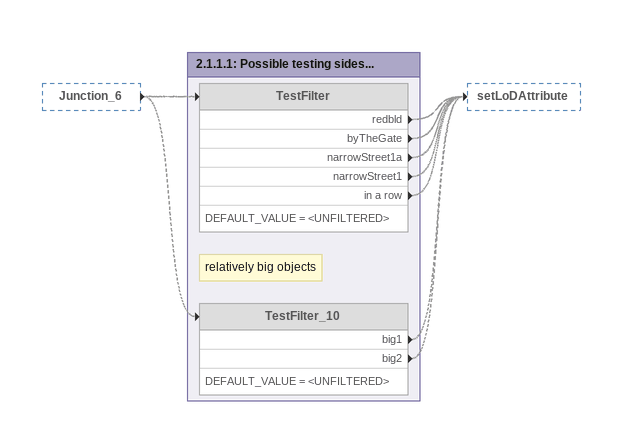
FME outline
Junction_6 [outside]
    -> TestFilter [off]
    -> TestFilter_10 [off]

Bookmark: 2.1.1.1: Possible testing sides...
TestFilter [off]
    DEFAULT_VALUE = <UNFILTERED>
    redbld -> setLoDAttribute [off]
    byTheGate -> setLoDAttribute [off]
    narrowStreet1a -> setLoDAttribute [off]
    narrowStreet1 -> setLoDAttribute [off]
    in a row -> setLoDAttribute [off]
Note: relatively big objects
TestFilter_10 [off]
    DEFAULT_VALUE = <UNFILTERED>
    big1 -> setLoDAttribute [off]
    big2 -> setLoDAttribute [off]
